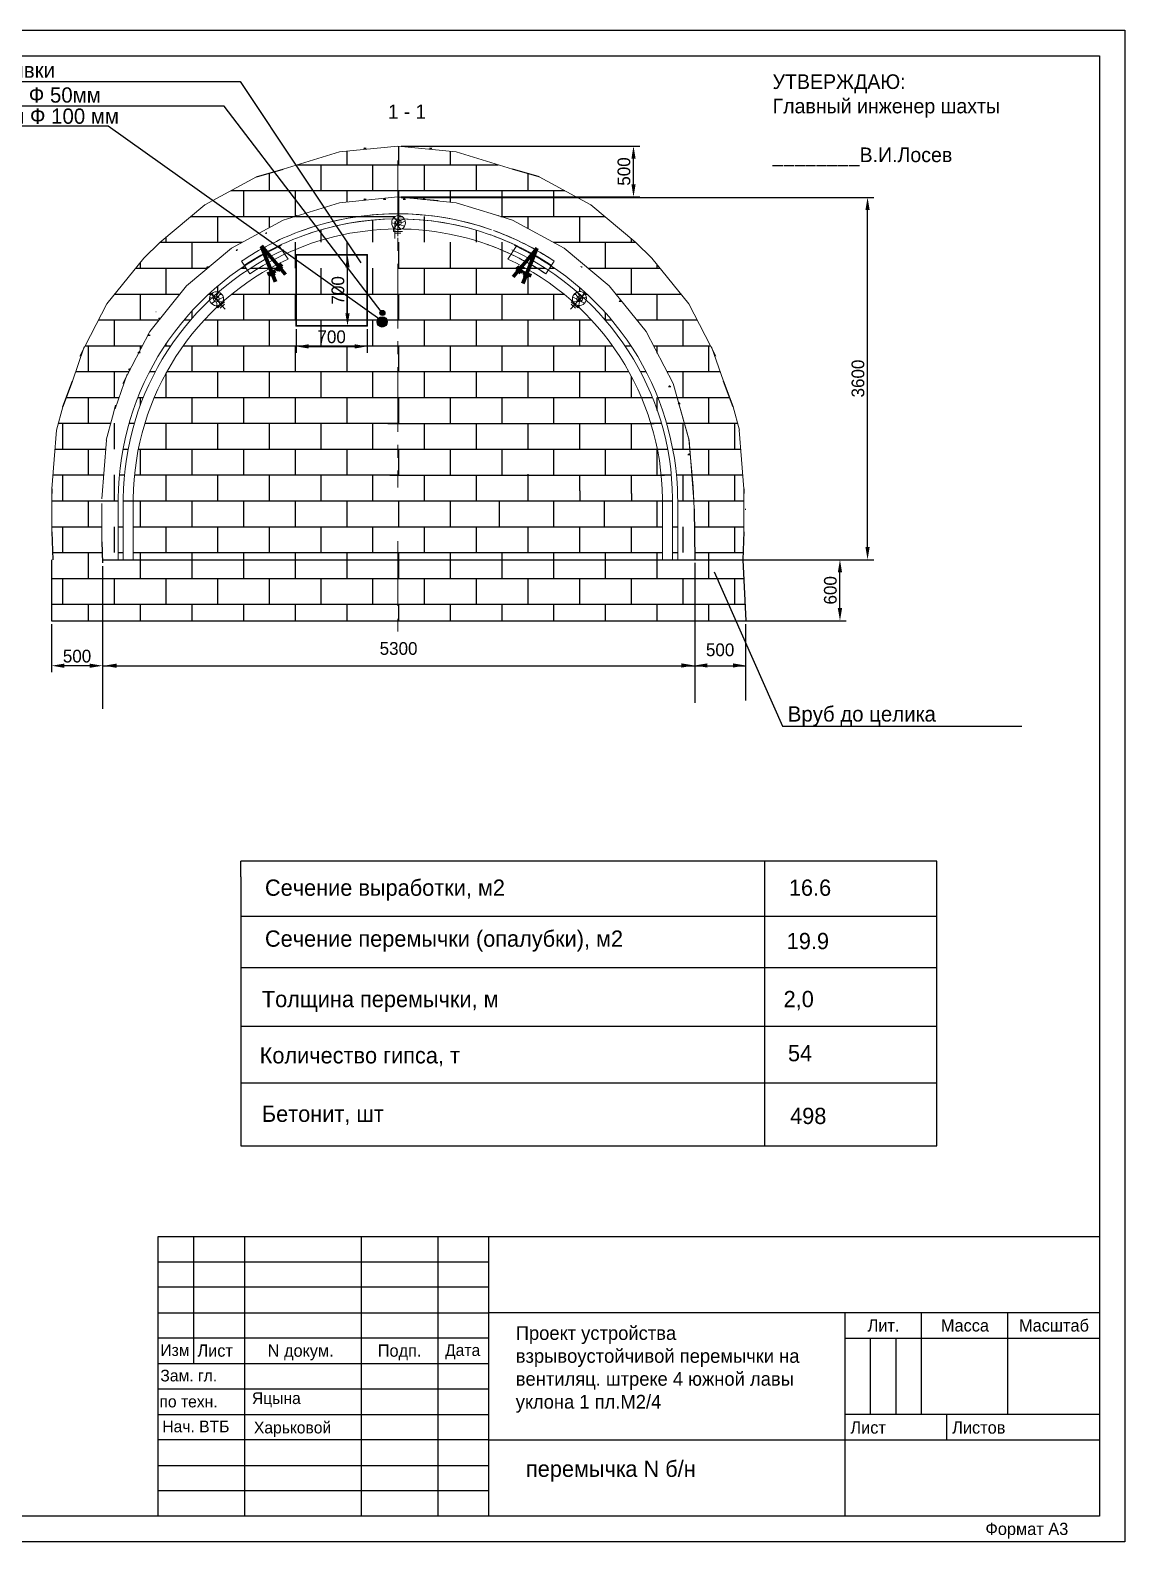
# Model space of a CAD drawing. Header units: millimetres. Extents: x -1985 to 969, y 203 to 500.
# Drawn here: x -1299.5 to -1084.3, y 202.7 to 499.7 of the extents above; entities that cross this region are included whole.
import ezdxf
from ezdxf.enums import TextEntityAlignment as Align

# ---------------------------------------------------------------- set-up
doc = ezdxf.new("R2010")
doc.units = ezdxf.units.MM
doc.header["$PDMODE"] = 1
doc.linetypes.add('CENTERX2', pattern=[101.6, 63.5, -12.7, 12.7, -12.7])
doc.layers.add('надписи', color=7, linetype='Continuous')
doc.dimstyles.new('ISO-25', dxfattribs={"dimtxt": 2.5, "dimasz": 2.5, "dimexe": 1.25, "dimexo": 0.625, "dimtad": 1, "dimdec": 0, "dimlfac": 50, "dimtxsty": 'Standard', "dimcen": 2.5, "dimadec": 0, "dimazin": 0, "dimtfac": 1, "dimtdec": 0, "dimtmove": 0, "dimatfit": 3, "dimfxl": 0, "dimarcsym": 0})

# ---------------------------------------------------------------- blocks, each defined once
blk = doc.blocks.new('*D98')
at = {"layer": 'Defpoints', "color": 0}
for p in [(-1227.23, 476.94), (-1180.91, 476.94), (-1227.23, 466.94)]:
    blk.add_point(p, dxfattribs=at)
at = {"layer": 'надписи', "color": 0, "lineweight": -2}
for p, q in [((-1226.6, 476.94), (-1179.66, 476.94)), ((-1180.91, 469.44), (-1180.91, 474.44)), ((-1226.6, 466.94), (-1179.66, 466.94))]:
    blk.add_line(p, q, dxfattribs=at)
at = {"layer": 'надписи', "color": 0}
for points in [[(-1181.32, 474.44), (-1180.49, 474.44), (-1180.91, 476.94)], [(-1181.32, 469.44), (-1180.49, 469.44), (-1180.91, 466.94)]]:
    blk.add_solid(points, dxfattribs=at)
at = {"layer": 'надписи', "color": 0, "insert": (-1182.78, 471.94), "char_height": 2.5, "attachment_point": 5, "rotation": 90}
blk.add_mtext('500', dxfattribs=at)
blk = doc.blocks.new('*D102')
at = {"layer": 'Defpoints', "color": 0}
for p in [(-1247.24, 441.59), (-1233.24, 441.59), (-1233.24, 437.58)]:
    blk.add_point(p, dxfattribs=at)
at = {"layer": 'надписи', "color": 0, "lineweight": -2}
for p, q in [((-1247.24, 440.97), (-1247.24, 436.33)), ((-1233.24, 440.97), (-1233.24, 436.33)), ((-1244.74, 437.58), (-1235.74, 437.58))]:
    blk.add_line(p, q, dxfattribs=at)
at = {"layer": 'надписи', "color": 0}
for points in [[(-1244.74, 437.99), (-1244.74, 437.16), (-1247.24, 437.58)], [(-1235.74, 437.99), (-1235.74, 437.16), (-1233.24, 437.58)]]:
    blk.add_solid(points, dxfattribs=at)
at = {"layer": 'надписи', "color": 0, "insert": (-1240.24, 439.45), "char_height": 2.5, "attachment_point": 5}
blk.add_mtext('700', dxfattribs=at)
blk = doc.blocks.new('*D103')
at = {"layer": 'Defpoints', "color": 0}
for p in [(-1237.12, 455.59), (-1233.24, 455.59), (-1233.24, 441.59)]:
    blk.add_point(p, dxfattribs=at)
at = {"layer": 'надписи', "color": 0, "lineweight": -2}
for p, q in [((-1233.86, 455.59), (-1238.37, 455.59)), ((-1237.12, 444.09), (-1237.12, 453.09)), ((-1233.86, 441.59), (-1238.37, 441.59))]:
    blk.add_line(p, q, dxfattribs=at)
at = {"layer": 'надписи', "color": 0}
for points in [[(-1237.54, 453.09), (-1236.7, 453.09), (-1237.12, 455.59)], [(-1237.54, 444.09), (-1236.7, 444.09), (-1237.12, 441.59)]]:
    blk.add_solid(points, dxfattribs=at)
at = {"layer": 'надписи', "color": 0, "insert": (-1239, 448.59), "char_height": 2.5, "attachment_point": 5, "rotation": 90}
blk.add_mtext('700', dxfattribs=at)

msp = doc.modelspace()

# ---------------------------------------------------------------- hatches: boundary and pattern name
at = {"layer": 'надписи'}
h = msp.add_hatch(color=161, dxfattribs=at)
edge = h.paths.add_edge_path()
edge.add_arc((-1230.316, 442.385), 1, 0, 360)
h = msp.add_hatch(color=190, dxfattribs=at)
edge = h.paths.add_edge_path()
edge.add_arc((-1230.267, 444.154), 0.5, 0, 360)

# ---------------------------------------------------------------- linework, layer by layer
at = {"color": 7}
for p, q in [((-1504.348, 499.697), (-1084.348, 499.697)), ((-1084.348, 499.697), (-1084.348, 202.697)), ((-1484.348, 494.697), (-1089.348, 494.697)), ((-1089.348, 494.697), (-1089.348, 207.697)), ((-1274.348, 262.697), (-1089.348, 262.697)), ((-1274.348, 207.697), (-1274.348, 262.697)), ((-1267.348, 237.697), (-1267.348, 262.697)), ((-1257.348, 262.697), (-1257.348, 207.697)), ((-1234.348, 207.697), (-1234.348, 262.697)), ((-1219.348, 262.697), (-1219.348, 207.697)), ((-1209.348, 207.697), (-1209.348, 262.697)), ((-1274.348, 257.697), (-1209.348, 257.697)), ((-1209.348, 252.697), (-1274.348, 252.697)), ((-1274.348, 247.697), (-1209.348, 247.697)), ((-1089.348, 247.697), (-1209.348, 247.697)), ((-1139.348, 247.697), (-1139.348, 207.697)), ((-1124.348, 247.697), (-1124.348, 227.697)), ((-1107.348, 227.697), (-1107.348, 247.697)), ((-1209.348, 242.697), (-1274.348, 242.697)), ((-1139.348, 242.697), (-1089.348, 242.697)), ((-1134.348, 227.697), (-1134.348, 242.697)), ((-1129.348, 242.697), (-1129.348, 227.697)), ((-1274.348, 237.697), (-1209.348, 237.697)), ((-1209.348, 232.697), (-1274.348, 232.697)), ((-1274.348, 227.697), (-1209.348, 227.697)), ((-1089.348, 227.697), (-1139.348, 227.697)), ((-1119.348, 222.697), (-1119.348, 227.697)), ((-1209.348, 222.697), (-1274.348, 222.697)), ((-1209.348, 222.697), (-1089.348, 222.697)), ((-1274.348, 217.697), (-1209.348, 217.697)), ((-1209.348, 212.697), (-1274.348, 212.697)), ((-1089.348, 207.697), (-1484.348, 207.697)), ((-1084.348, 202.697), (-1504.348, 202.697))]:
    msp.add_line(p, q, dxfattribs=at)
at = {"color": 7, "linetype": 'Continuous', "lineweight": 15}
for p, q in [((-1249.753, 472.407), (-1238.715, 475.798)), ((-1238.715, 475.798), (-1227.226, 476.943)), ((-1233.929, 476.431), (-1233.446, 476.431)), ((-1233.809, 476.431), (-1233.884, 476.561)), ((-1233.748, 476.434), (-1233.748, 476.576)), ((-1233.687, 476.434), (-1233.687, 476.583)), ((-1233.627, 476.434), (-1233.627, 476.59)), ((-1233.567, 476.432), (-1233.49, 476.566)), ((-1215.736, 475.798), (-1227.226, 476.943)), ((-1220.522, 476.431), (-1221.005, 476.431)), ((-1220.884, 476.432), (-1220.961, 476.566)), ((-1220.824, 476.434), (-1220.824, 476.59)), ((-1220.764, 476.434), (-1220.764, 476.583)), ((-1220.703, 476.434), (-1220.703, 476.576)), ((-1220.642, 476.431), (-1220.567, 476.561)), ((-1204.698, 472.407), (-1215.736, 475.798)), ((-1265.162, 465.411), (-1255.011, 470.913)), ((-1189.289, 465.411), (-1199.44, 470.913)), ((-1238.715, 465.798), (-1227.226, 466.943)), ((-1233.929, 466.431), (-1233.446, 466.431)), ((-1233.809, 466.431), (-1233.884, 466.561)), ((-1233.748, 466.434), (-1233.748, 466.576)), ((-1233.687, 466.434), (-1233.687, 466.583)), ((-1233.627, 466.434), (-1233.627, 466.59)), ((-1233.567, 466.432), (-1233.49, 466.566)), ((-1230.068, 466.431), (-1229.585, 466.431)), ((-1229.948, 466.431), (-1230.026, 466.565)), ((-1229.887, 466.434), (-1229.887, 466.627)), ((-1229.827, 466.434), (-1229.827, 466.675)), ((-1229.766, 466.434), (-1229.766, 466.627)), ((-1229.707, 466.432), (-1229.629, 466.566)), ((-1227.226, 466.943), (-1215.736, 465.798)), ((-1226.207, 466.431), (-1225.725, 466.431)), ((-1226.088, 466.431), (-1226.165, 466.565)), ((-1226.026, 466.434), (-1226.026, 466.627)), ((-1225.966, 466.434), (-1225.966, 466.675)), ((-1225.906, 466.434), (-1225.906, 466.627)), ((-1225.846, 466.432), (-1225.769, 466.566)), ((-1222.346, 466.431), (-1221.864, 466.431)), ((-1222.227, 466.431), (-1222.304, 466.565)), ((-1222.165, 466.434), (-1222.165, 466.627)), ((-1222.105, 466.434), (-1222.105, 466.675)), ((-1222.045, 466.434), (-1222.045, 466.627)), ((-1221.985, 466.432), (-1221.908, 466.566)), ((-1274.028, 458.013), (-1265.162, 465.411)), ((-1249.753, 462.407), (-1238.715, 465.798)), ((-1247.2, 463.09), (-1247.2, 463.332)), ((-1227.229, 459.245), (-1227.229, 463.724)), ((-1215.736, 465.798), (-1208.031, 463.431)), ((-1208.031, 463.431), (-1204.698, 462.407)), ((-1180.424, 458.013), (-1189.289, 465.411)), ((-1259.904, 456.904), (-1249.753, 462.407)), ((-1247.442, 463.088), (-1246.959, 463.088)), ((-1247.322, 463.088), (-1247.399, 463.221)), ((-1247.261, 463.09), (-1247.261, 463.283)), ((-1247.14, 463.09), (-1247.14, 463.283)), ((-1247.08, 463.089), (-1247.003, 463.222)), ((-1228.428, 461.877), (-1227.837, 461.733)), ((-1228.114, 460.178), (-1228.114, 460.781)), ((-1227.919, 462.99), (-1227.491, 462.305)), ((-1227.919, 460.765), (-1227.491, 461.449)), ((-1227.837, 461.733), (-1227.234, 461.877)), ((-1227.823, 462.118), (-1227.823, 458.804)), ((-1227.491, 462.305), (-1227.234, 461.877)), ((-1227.491, 461.449), (-1227.234, 461.878)), ((-1227.164, 462.456), (-1227.234, 461.877)), ((-1227.234, 461.877), (-1226.806, 462.305)), ((-1227.234, 461.877), (-1226.244, 461.974)), ((-1227.234, 461.878), (-1226.806, 461.449)), ((-1227.234, 461.877), (-1227.089, 461.082)), ((-1226.96, 463.275), (-1227.164, 462.456)), ((-1227.089, 461.082), (-1226.566, 460.575)), ((-1226.806, 462.305), (-1225.864, 462.562)), ((-1226.806, 461.449), (-1225.864, 461.192)), ((-1226.244, 461.974), (-1225.759, 462.212)), ((-1207.505, 463.269), (-1207.417, 463.242)), ((-1204.698, 462.407), (-1194.547, 456.904)), ((-1253.233, 459.744), (-1253.126, 459.744)), ((-1253.116, 459.749), (-1253.19, 459.878)), ((-1253.052, 459.782), (-1253.052, 459.94)), ((-1226.345, 460.178), (-1228.114, 460.178)), ((-1226.669, 459.833), (-1227.833, 459.833)), ((-1284.406, 445.922), (-1277.175, 454.924)), ((-1268.77, 449.506), (-1259.904, 456.904)), ((-1259.024, 456.401), (-1258.86, 456.401)), ((-1258.904, 456.4), (-1258.981, 456.534)), ((-1258.843, 456.412), (-1258.843, 456.596)), ((-1258.783, 456.452), (-1258.783, 456.645)), ((-1258.722, 456.492), (-1258.722, 456.596)), ((-1248.816, 454.726), (-1250.474, 457.211)), ((-1205.636, 454.726), (-1203.977, 457.211)), ((-1194.547, 456.904), (-1185.681, 449.506)), ((-1170.045, 445.922), (-1177.276, 454.924)), ((-1264.815, 453.057), (-1264.333, 453.057)), ((-1264.695, 453.057), (-1264.773, 453.191)), ((-1264.634, 453.06), (-1264.634, 453.253)), ((-1264.574, 453.06), (-1264.574, 453.301)), ((-1264.514, 453.06), (-1264.514, 453.253)), ((-1264.454, 453.058), (-1264.377, 453.192)), ((-1256.316, 451.826), (-1257.974, 454.311)), ((-1198.136, 451.826), (-1196.477, 454.311)), ((-1191.279, 453.239), (-1191.279, 453.253)), ((-1191.219, 453.191), (-1191.219, 453.301)), ((-1191.158, 453.142), (-1191.158, 453.253)), ((-1191.085, 453.082), (-1191.022, 453.192)), ((-1276.001, 440.504), (-1268.77, 449.506)), ((-1185.681, 449.506), (-1178.45, 440.504)), ((-1289.717, 435.669), (-1284.406, 445.922)), ((-1264.241, 447.187), (-1263.464, 446.969)), ((-1261.159, 444.88), (-1264.174, 448.192)), ((-1263.869, 446.022), (-1263.335, 446.312)), ((-1263.724, 448.043), (-1263.323, 447.3)), ((-1263.464, 446.969), (-1262.986, 446.825)), ((-1263.335, 446.312), (-1262.986, 446.825)), ((-1263.323, 447.3), (-1262.986, 446.825)), ((-1262.596, 445.144), (-1263.001, 445.59)), ((-1262.986, 446.825), (-1262.319, 447.563)), ((-1262.986, 446.825), (-1262.957, 447.43)), ((-1262.986, 446.825), (-1262.343, 446.334)), ((-1262.986, 446.825), (-1262.381, 446.797)), ((-1262.957, 447.43), (-1262.434, 448.254)), ((-1262.743, 445.541), (-1262.888, 446.336)), ((-1261.287, 446.335), (-1262.596, 445.144)), ((-1262.381, 446.797), (-1261.512, 447.241)), ((-1262.343, 446.334), (-1261.616, 446.312)), ((-1262.319, 447.563), (-1262.12, 448.065)), ((-1261.295, 445.862), (-1262.156, 445.078)), ((-1193.292, 444.88), (-1190.277, 448.192)), ((-1193.164, 446.335), (-1191.855, 445.144)), ((-1193.156, 445.862), (-1192.295, 445.078)), ((-1192.03, 446.838), (-1192.9, 447.281)), ((-1192.068, 446.375), (-1192.795, 446.352)), ((-1192.093, 447.603), (-1192.292, 448.106)), ((-1191.426, 446.866), (-1192.093, 447.603)), ((-1191.426, 446.866), (-1192.068, 446.375)), ((-1191.426, 446.866), (-1192.03, 446.838)), ((-1191.454, 447.471), (-1191.978, 448.295)), ((-1191.855, 445.144), (-1191.45, 445.59)), ((-1191.668, 445.582), (-1191.524, 446.377)), ((-1191.524, 446.377), (-1191.426, 446.866)), ((-1191.426, 446.866), (-1191.454, 447.471)), ((-1191.088, 447.341), (-1191.426, 446.866)), ((-1190.948, 447.01), (-1191.426, 446.866)), ((-1191.077, 446.353), (-1191.426, 446.866)), ((-1190.688, 448.084), (-1191.088, 447.341)), ((-1190.543, 446.062), (-1191.077, 446.353)), ((-1190.17, 447.228), (-1190.948, 447.01)), ((-1183.738, 446.37), (-1183.256, 446.37)), ((-1183.619, 446.37), (-1183.696, 446.504)), ((-1183.557, 446.373), (-1183.557, 446.566)), ((-1183.497, 446.373), (-1183.497, 446.614)), ((-1183.437, 446.373), (-1183.437, 446.566)), ((-1183.377, 446.371), (-1183.3, 446.505)), ((-1164.734, 435.669), (-1170.045, 445.922)), ((-1274.261, 443.027), (-1273.985, 443.027)), ((-1274.226, 443.029), (-1274.226, 443.075)), ((-1274.166, 443.029), (-1274.166, 443.157)), ((-1274.106, 443.027), (-1274.029, 443.161)), ((-1281.312, 430.251), (-1276.001, 440.504)), ((-1276.398, 439.683), (-1275.915, 439.683)), ((-1276.278, 439.683), (-1276.355, 439.817)), ((-1276.217, 439.685), (-1276.217, 439.878)), ((-1276.156, 439.685), (-1276.156, 439.927)), ((-1276.096, 439.685), (-1276.096, 439.878)), ((-1276.036, 439.684), (-1275.959, 439.817)), ((-1178.45, 440.504), (-1173.139, 430.251)), ((-1278.328, 436.339), (-1277.845, 436.339)), ((-1278.208, 436.339), (-1278.285, 436.473)), ((-1278.147, 436.342), (-1278.147, 436.535)), ((-1278.087, 436.342), (-1278.087, 436.583)), ((-1278.026, 436.342), (-1278.026, 436.535)), ((-1277.967, 436.34), (-1277.889, 436.474)), ((-1280.138, 432.996), (-1279.776, 432.996)), ((-1280.077, 432.998), (-1280.077, 433.127)), ((-1280.017, 432.998), (-1280.017, 433.24)), ((-1279.957, 432.998), (-1279.957, 433.191)), ((-1279.897, 432.997), (-1279.82, 433.13)), ((-1173.967, 429.652), (-1173.999, 429.708)), ((-1173.977, 429.652), (-1173.604, 429.652)), ((-1173.905, 429.655), (-1173.905, 429.848)), ((-1173.845, 429.655), (-1173.845, 429.896)), ((-1173.785, 429.655), (-1173.785, 429.848)), ((-1173.725, 429.653), (-1173.648, 429.787)), ((-1173.139, 430.251), (-1169.955, 419.152)), ((-1172.156, 426.309), (-1171.732, 426.309)), ((-1172.036, 426.308), (-1172.114, 426.442)), ((-1171.975, 426.312), (-1171.975, 426.505)), ((-1171.915, 426.312), (-1171.915, 426.553)), ((-1171.854, 426.312), (-1171.854, 426.505)), ((-1171.795, 426.31), (-1171.755, 426.379)), ((-1295.232, 409.602), (-1294.302, 421.111)), ((-1285.426, 407.643), (-1284.496, 419.152)), ((-1169.955, 419.152), (-1169.026, 407.153)), ((-1159.219, 409.602), (-1160.149, 421.111)), ((-1170.226, 416.278), (-1169.743, 416.278)), ((-1170.106, 416.278), (-1170.183, 416.412)), ((-1170.045, 416.281), (-1170.045, 416.474)), ((-1169.984, 416.281), (-1169.984, 416.522)), ((-1169.924, 416.281), (-1169.924, 416.474)), ((-1169.864, 416.279), (-1169.787, 416.413)), ((-1282.226, 395.648), (-1282.226, 407.643)), ((-1281.226, 395.648), (-1281.226, 407.643)), ((-1279.226, 395.648), (-1279.226, 407.643)), ((-1175.226, 395.648), (-1175.226, 407.643)), ((-1173.226, 395.648), (-1173.226, 407.643)), ((-1172.226, 395.648), (-1172.226, 407.643))]:
    msp.add_line(p, q, dxfattribs=at)
at = {"color": 12, "linetype": 'CENTERX2', "lineweight": 15, "ltscale": 0.2}
for p, q in [((-1227.226, 474.129), (-1227.226, 409.834)), ((-1227.226, 399.316), (-1227.226, 380.73))]:
    msp.add_line(p, q, dxfattribs=at)
at = {"linetype": 'Continuous', "lineweight": 15}
for p, q in [((-1227.269, 466.871), (-1219.296, 466.21)), ((-1291.205, 430.739), (-1288.863, 437.507)), ((-1163.246, 430.739), (-1165.588, 437.507)), ((-1282.799, 425.321), (-1280.458, 432.089)), ((-1170.006, 419.363), (-1172.425, 427.951)), ((-1293.107, 425.668), (-1294.348, 421.136)), ((-1282.698, 426.013), (-1283.301, 423.708)), ((-1161.344, 425.668), (-1160.104, 421.136)), ((-1283.301, 423.708), (-1284.541, 419.176)), ((-1169.214, 410.067), (-1170.006, 419.363)), ((-1168.985, 405.645), (-1169.214, 410.067)), ((-1295.23, 401.115), (-1295.24, 408.66)), ((-1159.221, 401.115), (-1159.211, 408.66)), ((-1285.424, 399.155), (-1285.434, 406.7))]:
    msp.add_line(p, q, dxfattribs=at)
at = {"linetype": 'Continuous', "lineweight": 70}
for p, q in [((-1254.028, 457.203), (-1251.245, 450.274)), ((-1254.012, 457.348), (-1249.311, 451.708)), ((-1199.836, 456.906), (-1204.536, 451.266)), ((-1199.889, 456.887), (-1202.672, 449.958)), ((-1252.879, 451.776), (-1251.291, 452.398)), ((-1252.402, 451.613), (-1251.373, 451.975)), ((-1251.185, 452.539), (-1250.041, 453.717)), ((-1250.785, 452.494), (-1250.018, 453.246)), ((-1203.062, 452.052), (-1203.829, 452.804)), ((-1202.663, 452.097), (-1203.807, 453.275)), ((-1201.038, 451.46), (-1202.626, 452.081)), ((-1201.514, 451.297), (-1202.544, 451.659))]:
    msp.add_line(p, q, dxfattribs=at)
at = {"color": 7, "lineweight": 15}
msp.add_line((-1274.783, 444.336), (-1274.762, 444.336), dxfattribs=at)
at = {"linetype": 'Continuous'}
for p, q in [((-1295.23, 401.115), (-1295.046, 395.648)), ((-1159.221, 401.115), (-1159.405, 395.648)), ((-1285.424, 399.155), (-1285.284, 395.023))]:
    msp.add_line(p, q, dxfattribs=at)
at = {"color": 7, "linetype": 'Continuous', "lineweight": 15}
for centre, radius, start, end in [((-1227.226, 408.243), 55.387, 70.6077, 110.63891), ((-1227.226, 408.243), 55.387, 70.6077, 110.06729), ((-1227.226, 408.243), 52.4, 70.37316, 123.72123), ((-1227.226, 408.243), 52.4, 70.37316, 123.72123), ((-1227.226, 408.243), 54.391, 70.53239, 110.67532), ((-1227.226, 408.243), 54.391, 70.53239, 110.0757), ((-1227.079, 461.93), 1.35, 357.74378, 182.24848), ((-1227.079, 461.824), 1.35, 177.74378, 2.24848), ((-1227.136, 461.905), 0.551, 356.15478, 182.62974), ((-1227.136, 461.849), 0.551, 177.36252, 3.83748), ((-1226.828, 407.163), 55.387, 114.81025, 179.47516), ((-1227.226, 408.243), 55.387, 110.63891, 123.72123), ((-1227.226, 408.243), 55.387, 110.63891, 123.72123), ((-1227.226, 408.243), 54.391, 110.67532, 123.72123), ((-1227.226, 408.243), 54.391, 110.67532, 123.72123), ((-1227.226, 408.243), 52.4, 70.17067, 70.37316), ((-1227.226, 408.243), 52.4, 70.17067, 70.37316), ((-1227.226, 408.243), 52.4, 56.27877, 70.17067), ((-1227.226, 408.243), 54.391, 70.17876, 70.53239), ((-1227.226, 408.243), 54.391, 70.17876, 70.53239), ((-1227.226, 408.243), 54.391, 56.27877, 70.17876), ((-1227.226, 408.243), 55.387, 56.27877, 70.18259), ((-1227.226, 408.243), 54.391, 56.27877, 69.57914), ((-1227.226, 408.243), 55.387, 56.27877, 69.64094), ((-1227.623, 407.163), 55.387, 0.52484, 65.18975), ((-1226.828, 407.163), 54.391, 114.81025, 179.47516), ((-1226.828, 407.163), 52.4, 114.81025, 179.47516), ((-1227.226, 408.243), 52.4, 56.27877, 69.54883), ((-1227.623, 407.163), 52.4, 0.52484, 65.18975), ((-1227.623, 407.163), 54.391, 0.52484, 65.18975), ((-1262.907, 446.969), 1.35, 40.04893, 224.55362), ((-1262.835, 446.89), 1.35, 220.04893, 44.55362), ((-1262.933, 446.911), 0.551, 38.45993, 224.93488), ((-1262.895, 446.87), 0.551, 219.66767, 46.14262), ((-1191.576, 446.931), 1.35, 135.44638, 319.95107), ((-1191.504, 447.009), 1.35, 315.44638, 139.95107), ((-1191.516, 446.911), 0.551, 133.85738, 320.33233), ((-1191.479, 446.952), 0.551, 315.06512, 141.54007)]:
    msp.add_arc(centre, radius, start, end, dxfattribs=at)
at = {"layer": 'надписи', "color": 7}
for p, q in [((-1237.197, 473.266), (-1237.197, 475.949)), ((-1227.037, 473.266), (-1227.037, 476.924)), ((-1216.877, 473.266), (-1216.877, 475.911)), ((-1255.011, 470.913), (-1249.753, 472.407)), ((-1246.955, 473.266), (-1207.496, 473.266)), ((-1242.277, 468.186), (-1242.277, 473.266)), ((-1232.117, 468.186), (-1232.117, 473.266)), ((-1221.957, 468.186), (-1221.957, 473.266)), ((-1211.797, 468.186), (-1211.797, 473.266)), ((-1199.44, 470.913), (-1204.698, 472.407)), ((-1252.437, 468.186), (-1252.437, 471.645)), ((-1201.637, 468.186), (-1201.637, 471.537)), ((-1260.041, 468.186), (-1194.41, 468.186)), ((-1257.517, 463.106), (-1257.517, 468.186)), ((-1247.357, 463.148), (-1247.357, 468.186)), ((-1237.197, 465.949), (-1237.197, 468.186)), ((-1227.037, 466.924), (-1227.037, 468.186)), ((-1227.037, 463.629), (-1227.037, 466.852)), ((-1216.877, 465.911), (-1216.877, 468.186)), ((-1206.717, 463.106), (-1206.717, 468.186)), ((-1196.557, 463.106), (-1196.557, 468.186)), ((-1227.037, 463.28), (-1227.037, 463.629)), ((-1267.923, 463.106), (-1247.476, 463.106)), ((-1267.677, 463.106), (-1267.677, 463.312)), ((-1262.597, 458.026), (-1262.597, 463.106)), ((-1252.437, 460.952), (-1252.437, 463.106)), ((-1247.357, 463.106), (-1247.357, 463.143)), ((-1247.333, 463.106), (-1247.261, 463.106)), ((-1247.2, 463.106), (-1247.14, 463.106)), ((-1247.07, 463.106), (-1234.821, 463.106)), ((-1242.277, 458.435), (-1242.277, 460.51)), ((-1234.821, 463.106), (-1227.742, 463.106)), ((-1232.117, 460.414), (-1232.117, 462.414)), ((-1232.117, 458.026), (-1232.117, 460.414)), ((-1227.229, 463.106), (-1227.226, 463.106)), ((-1227.002, 463.106), (-1226.416, 463.106)), ((-1221.957, 462.378), (-1221.957, 463.106)), ((-1221.957, 460.377), (-1221.957, 462.378)), ((-1221.957, 458.026), (-1221.957, 460.377)), ((-1211.797, 458.32), (-1211.797, 460.4)), ((-1206.975, 463.106), (-1186.528, 463.106)), ((-1201.637, 460.748), (-1201.637, 463.106)), ((-1191.477, 458.026), (-1191.477, 463.106)), ((-1274.028, 458.013), (-1277.175, 454.924)), ((-1274.011, 458.026), (-1257.834, 458.026)), ((-1272.757, 458.026), (-1272.757, 459.073)), ((-1267.677, 452.946), (-1267.677, 458.026)), ((-1247.357, 456.621), (-1247.357, 458.026)), ((-1242.277, 458.026), (-1242.277, 458.435)), ((-1237.197, 452.946), (-1237.197, 458.026)), ((-1227.037, 452.946), (-1227.037, 458.026)), ((-1216.877, 452.946), (-1216.877, 458.026)), ((-1211.797, 458.026), (-1211.797, 458.32)), ((-1206.717, 456.463), (-1206.717, 458.026)), ((-1196.617, 458.026), (-1180.44, 458.026)), ((-1196.557, 457.994), (-1196.557, 458.026)), ((-1186.397, 452.946), (-1186.397, 458.026)), ((-1181.317, 458.026), (-1181.317, 458.758)), ((-1180.424, 458.013), (-1177.276, 454.924)), ((-1134.906, 454.833), (-1134.906, 457.685)), ((-1247.357, 452.946), (-1247.357, 456.621)), ((-1206.717, 452.946), (-1206.717, 456.463)), ((-1134.906, 398.148), (-1134.906, 454.833)), ((-1278.764, 452.946), (-1264.647, 452.946)), ((-1277.837, 452.946), (-1277.837, 454.1)), ((-1272.757, 447.866), (-1272.757, 452.946)), ((-1257.998, 452.946), (-1257.063, 452.946)), ((-1257.517, 452.946), (-1257.517, 453.27)), ((-1256.192, 452.946), (-1254.563, 452.946)), ((-1254.563, 452.946), (-1252.318, 452.946)), ((-1252.437, 452.879), (-1252.437, 452.946)), ((-1252.437, 447.866), (-1252.437, 451.949)), ((-1252.315, 452.946), (-1250.789, 452.946)), ((-1250.343, 452.946), (-1250.324, 452.946)), ((-1242.277, 447.866), (-1242.277, 452.946)), ((-1232.117, 447.866), (-1232.117, 452.946)), ((-1227.226, 452.946), (-1203.488, 452.946)), ((-1221.957, 447.866), (-1221.957, 452.946)), ((-1211.797, 447.866), (-1211.797, 452.946)), ((-1203.136, 452.946), (-1202.136, 452.946)), ((-1201.637, 452.665), (-1201.637, 452.946)), ((-1201.637, 451.694), (-1201.637, 452.535)), ((-1201.472, 452.946), (-1199.888, 452.946)), ((-1199.888, 452.946), (-1198.259, 452.946)), ((-1197.388, 452.946), (-1196.453, 452.946)), ((-1196.557, 452.946), (-1196.557, 453.017)), ((-1189.804, 452.946), (-1175.687, 452.946)), ((-1181.317, 447.866), (-1181.317, 452.946)), ((-1176.237, 452.946), (-1176.237, 453.63)), ((-1262.597, 448.283), (-1262.597, 449.451)), ((-1201.637, 447.866), (-1201.637, 451.34)), ((-1191.477, 448.359), (-1191.477, 449.129)), ((-1282.844, 447.866), (-1270.087, 447.866)), ((-1277.837, 442.786), (-1277.837, 447.866)), ((-1264.39, 447.866), (-1263.915, 447.866)), ((-1263.877, 447.866), (-1263.628, 447.866)), ((-1262.906, 447.866), (-1262.68, 447.866)), ((-1262.597, 447.997), (-1262.597, 448.138)), ((-1262.199, 447.866), (-1261.899, 447.866)), ((-1259.827, 447.866), (-1194.624, 447.866)), ((-1257.517, 442.786), (-1257.517, 447.866)), ((-1247.357, 442.786), (-1247.357, 447.866)), ((-1237.197, 442.786), (-1237.197, 447.866)), ((-1227.037, 442.786), (-1227.037, 447.866)), ((-1216.877, 442.786), (-1216.877, 447.866)), ((-1206.717, 442.786), (-1206.717, 447.866)), ((-1196.557, 442.786), (-1196.557, 447.866)), ((-1192.549, 447.866), (-1192.197, 447.866)), ((-1191.706, 447.866), (-1191.545, 447.866)), ((-1190.805, 447.866), (-1190.574, 447.866)), ((-1190.461, 447.866), (-1190.061, 447.866)), ((-1184.364, 447.866), (-1171.607, 447.866)), ((-1176.237, 442.786), (-1176.237, 447.866)), ((-1286.03, 442.786), (-1274.167, 442.786)), ((-1282.917, 437.706), (-1282.917, 442.786)), ((-1269.238, 442.786), (-1267.93, 442.786)), ((-1267.677, 443.076), (-1267.677, 444.567)), ((-1265.256, 442.786), (-1189.195, 442.786)), ((-1262.597, 437.706), (-1262.597, 442.786)), ((-1252.437, 437.706), (-1252.437, 442.786)), ((-1242.277, 437.706), (-1242.277, 442.786)), ((-1232.117, 437.706), (-1232.117, 442.786)), ((-1221.957, 437.706), (-1221.957, 442.786)), ((-1211.797, 437.706), (-1211.797, 442.786)), ((-1201.637, 437.706), (-1201.637, 442.786)), ((-1191.477, 437.706), (-1191.477, 442.786)), ((-1186.521, 442.786), (-1185.213, 442.786)), ((-1186.397, 442.786), (-1186.397, 444.15)), ((-1180.284, 442.786), (-1168.421, 442.786)), ((-1171.157, 437.706), (-1171.157, 442.786)), ((-1288.662, 437.706), (-1277.45, 437.706)), ((-1287.997, 432.626), (-1287.997, 437.706)), ((-1277.837, 436.96), (-1277.837, 437.706)), ((-1273.031, 437.706), (-1271.833, 437.706)), ((-1272.757, 437.706), (-1272.757, 438.118)), ((-1269.405, 437.706), (-1185.046, 437.706)), ((-1267.677, 432.626), (-1267.677, 437.706)), ((-1257.517, 432.626), (-1257.517, 437.706)), ((-1247.357, 432.626), (-1247.357, 437.706)), ((-1237.197, 432.626), (-1237.197, 437.706)), ((-1227.037, 432.626), (-1227.037, 437.706)), ((-1216.877, 432.626), (-1216.877, 437.706)), ((-1206.717, 432.626), (-1206.717, 437.706)), ((-1196.557, 432.626), (-1196.557, 437.706)), ((-1186.397, 432.626), (-1186.397, 437.706)), ((-1182.618, 437.706), (-1181.42, 437.706)), ((-1177.001, 437.706), (-1165.789, 437.706)), ((-1176.237, 436.231), (-1176.237, 437.706)), ((-1166.077, 432.626), (-1166.077, 437.706)), ((-1293.107, 425.668), (-1291.205, 430.739)), ((-1290.551, 432.626), (-1280.082, 432.626)), ((-1282.917, 427.546), (-1282.917, 432.626)), ((-1276.014, 432.626), (-1274.89, 432.626)), ((-1272.757, 427.546), (-1272.757, 432.387)), ((-1272.625, 432.626), (-1181.826, 432.626)), ((-1262.597, 427.546), (-1262.597, 432.626)), ((-1252.437, 427.546), (-1252.437, 432.626)), ((-1242.277, 427.546), (-1242.277, 432.626)), ((-1232.117, 427.546), (-1232.117, 432.626)), ((-1221.957, 427.546), (-1221.957, 432.626)), ((-1211.797, 427.546), (-1211.797, 432.626)), ((-1201.637, 427.546), (-1201.637, 432.626)), ((-1191.477, 427.546), (-1191.477, 432.626)), ((-1181.317, 427.546), (-1181.317, 431.688)), ((-1179.561, 432.626), (-1178.437, 432.626)), ((-1174.369, 432.626), (-1163.9, 432.626)), ((-1171.157, 427.546), (-1171.157, 432.626)), ((-1161.344, 425.668), (-1163.246, 430.739)), ((-1292.402, 427.546), (-1282.029, 427.546)), ((-1287.997, 422.466), (-1287.997, 427.546)), ((-1278.327, 427.546), (-1277.255, 427.546)), ((-1277.837, 426.043), (-1277.837, 427.546)), ((-1275.101, 427.546), (-1227.226, 427.546)), ((-1267.677, 422.466), (-1267.677, 427.546)), ((-1257.517, 422.466), (-1257.517, 427.546)), ((-1247.357, 422.466), (-1247.357, 427.546)), ((-1237.197, 422.466), (-1237.197, 427.546)), ((-1227.895, 427.515), (-1177.981, 427.515)), ((-1227.037, 422.466), (-1227.037, 427.546)), ((-1216.877, 422.466), (-1216.877, 427.546)), ((-1206.717, 422.466), (-1206.717, 427.546)), ((-1196.557, 422.466), (-1196.557, 427.546)), ((-1186.397, 422.466), (-1186.397, 427.546)), ((-1179.35, 427.546), (-1177.196, 427.546)), ((-1176.237, 424.99), (-1176.237, 427.546)), ((-1176.124, 427.546), (-1172.363, 427.546)), ((-1172.311, 427.546), (-1162.049, 427.546)), ((-1166.077, 422.466), (-1166.077, 427.546)), ((-1293.983, 422.466), (-1283.641, 422.466)), ((-1293.077, 417.386), (-1293.077, 422.466)), ((-1282.917, 417.386), (-1282.917, 422.466)), ((-1280.058, 422.466), (-1279.022, 422.466)), ((-1276.943, 422.466), (-1227.226, 422.466)), ((-1272.757, 417.386), (-1272.757, 422.466)), ((-1262.597, 417.386), (-1262.597, 422.466)), ((-1252.437, 417.386), (-1252.437, 422.466)), ((-1242.277, 417.386), (-1242.277, 422.466)), ((-1232.117, 417.386), (-1232.117, 422.466)), ((-1229.172, 422.407), (-1176.874, 422.407)), ((-1221.957, 417.386), (-1221.957, 422.466)), ((-1211.797, 417.386), (-1211.797, 422.466)), ((-1201.637, 417.386), (-1201.637, 422.466)), ((-1191.477, 417.386), (-1191.477, 422.466)), ((-1181.317, 417.386), (-1181.317, 422.466)), ((-1177.508, 422.466), (-1175.429, 422.466)), ((-1174.393, 422.466), (-1170.906, 422.466)), ((-1171.157, 417.386), (-1171.157, 422.466)), ((-1170.88, 422.466), (-1160.468, 422.466)), ((-1160.997, 417.386), (-1160.997, 422.466)), ((-1294.603, 417.386), (-1284.638, 417.386)), ((-1287.997, 412.306), (-1287.997, 417.386)), ((-1281.263, 417.386), (-1280.249, 417.386)), ((-1278.221, 417.386), (-1227.226, 417.386)), ((-1277.837, 412.306), (-1277.837, 417.386)), ((-1267.677, 412.306), (-1267.677, 417.386)), ((-1257.517, 412.306), (-1257.517, 417.386)), ((-1247.357, 412.306), (-1247.357, 417.386)), ((-1237.197, 412.306), (-1237.197, 417.386)), ((-1227.81, 417.385), (-1175.937, 417.385)), ((-1227.037, 412.306), (-1227.037, 417.386)), ((-1216.877, 412.306), (-1216.877, 417.386)), ((-1206.717, 412.306), (-1206.717, 417.386)), ((-1196.557, 412.306), (-1196.557, 417.386)), ((-1186.397, 412.306), (-1186.397, 417.386)), ((-1176.237, 412.306), (-1176.237, 417.386)), ((-1176.23, 417.386), (-1174.202, 417.386)), ((-1173.188, 417.386), (-1169.837, 417.386)), ((-1169.819, 417.386), (-1159.848, 417.386)), ((-1166.077, 412.306), (-1166.077, 417.386)), ((-1295.013, 412.306), (-1285.049, 412.306)), ((-1293.077, 407.226), (-1293.077, 412.306)), ((-1282.917, 407.226), (-1282.917, 412.306)), ((-1281.975, 412.306), (-1280.975, 412.306)), ((-1278.975, 412.306), (-1227.226, 412.306)), ((-1272.757, 407.226), (-1272.757, 412.306)), ((-1262.597, 407.226), (-1262.597, 412.306)), ((-1252.437, 407.226), (-1252.437, 412.306)), ((-1242.277, 407.226), (-1242.277, 412.306)), ((-1232.117, 407.226), (-1232.117, 412.306)), ((-1228.832, 412.278), (-1204.144, 412.278)), ((-1221.957, 407.226), (-1221.957, 412.306)), ((-1211.797, 407.226), (-1211.797, 412.306)), ((-1201.637, 407.36), (-1201.637, 412.44)), ((-1199.392, 412.278), (-1174.83, 412.278)), ((-1191.477, 409.182), (-1191.477, 412.306)), ((-1181.317, 408.681), (-1181.317, 412.306)), ((-1175.476, 412.306), (-1173.476, 412.306)), ((-1172.476, 412.306), (-1169.425, 412.306)), ((-1171.157, 407.226), (-1171.157, 412.306)), ((-1169.405, 412.306), (-1159.438, 412.306)), ((-1160.997, 407.226), (-1160.997, 412.306)), ((-1295.232, 409.602), (-1295.24, 408.66)), ((-1295.238, 407.226), (-1282.226, 407.226)), ((-1287.997, 402.146), (-1287.997, 407.226)), ((-1281.226, 407.226), (-1279.226, 407.226)), ((-1279.682, 407.255), (-1229.849, 407.255)), ((-1277.837, 402.146), (-1277.837, 407.226)), ((-1267.677, 402.146), (-1267.677, 407.226)), ((-1257.517, 402.146), (-1257.517, 407.226)), ((-1247.357, 402.146), (-1247.357, 407.226)), ((-1237.197, 402.146), (-1237.197, 407.226)), ((-1224.245, 407.226), (-1209.278, 407.226)), ((-1216.877, 402.146), (-1216.877, 407.226)), ((-1207.255, 402.165), (-1207.255, 407.245)), ((-1196.557, 402.184), (-1196.557, 407.264)), ((-1194.258, 407.226), (-1192.69, 407.226)), ((-1180.511, 407.226), (-1173.226, 407.226)), ((-1176.237, 402.146), (-1176.237, 407.226)), ((-1172.226, 407.226), (-1169.067, 407.226)), ((-1169.031, 407.226), (-1159.213, 407.226)), ((-1166.077, 402.146), (-1166.077, 407.226)), ((-1159.219, 409.602), (-1159.211, 408.66)), ((-1168.985, 405.645), (-1168.884, 395.648)), ((-1158.859, 405.529), (-1158.954, 405.529)), ((-1295.231, 402.146), (-1285.428, 402.146)), ((-1293.077, 397.066), (-1293.077, 402.146)), ((-1282.917, 397.066), (-1282.917, 402.146)), ((-1282.226, 402.146), (-1281.226, 402.146)), ((-1279.226, 402.146), (-1229.487, 402.146)), ((-1272.757, 397.066), (-1272.757, 402.146)), ((-1262.597, 397.066), (-1262.597, 402.146)), ((-1252.437, 397.066), (-1252.437, 402.146)), ((-1242.277, 397.066), (-1242.277, 402.146)), ((-1232.117, 397.066), (-1232.117, 402.146)), ((-1224.599, 402.146), (-1209.25, 402.146)), ((-1221.957, 397.066), (-1221.957, 402.146)), ((-1211.797, 397.066), (-1211.797, 402.146)), ((-1201.637, 397.085), (-1201.637, 402.165)), ((-1194.286, 402.146), (-1192.59, 402.146)), ((-1180.61, 402.146), (-1175.226, 402.146)), ((-1173.226, 402.146), (-1172.226, 402.146)), ((-1171.157, 397.066), (-1171.157, 402.146)), ((-1168.95, 402.146), (-1159.22, 402.146)), ((-1160.997, 397.066), (-1160.997, 402.146)), ((-1191.477, 397.066), (-1191.477, 400.427)), ((-1181.317, 397.066), (-1181.317, 400.927)), ((-1295.284, 395.648), (-1295.284, 383.648)), ((-1295.093, 397.066), (-1285.353, 397.066)), ((-1287.997, 391.986), (-1287.997, 397.066)), ((-1285.306, 395.648), (-1168.884, 395.648)), ((-1282.226, 397.066), (-1281.226, 397.066)), ((-1279.226, 397.066), (-1203.754, 397.066)), ((-1277.837, 391.986), (-1277.837, 397.066)), ((-1267.677, 391.986), (-1267.677, 397.066)), ((-1257.517, 391.986), (-1257.517, 397.066)), ((-1247.357, 391.986), (-1247.357, 397.066)), ((-1237.197, 391.986), (-1237.197, 397.066)), ((-1227.037, 391.986), (-1227.037, 397.066)), ((-1216.877, 391.986), (-1216.877, 397.066)), ((-1206.717, 391.986), (-1206.717, 397.066)), ((-1199.781, 397.066), (-1175.226, 397.066)), ((-1196.557, 391.986), (-1196.557, 397.066)), ((-1186.397, 391.986), (-1186.397, 397.066)), ((-1176.237, 391.986), (-1176.237, 397.066)), ((-1173.226, 397.066), (-1172.226, 397.066)), ((-1168.899, 397.066), (-1159.358, 397.066)), ((-1166.077, 391.986), (-1166.077, 397.066)), ((-1159.405, 395.648), (-1158.841, 383.648)), ((-1295.284, 391.986), (-1159.233, 391.986)), ((-1293.077, 386.906), (-1293.077, 391.986)), ((-1282.917, 386.906), (-1282.917, 391.986)), ((-1272.757, 386.906), (-1272.757, 391.986)), ((-1262.597, 386.906), (-1262.597, 391.986)), ((-1252.437, 386.906), (-1252.437, 391.986)), ((-1242.277, 386.906), (-1242.277, 391.986)), ((-1232.117, 386.906), (-1232.117, 391.986)), ((-1221.957, 386.906), (-1221.957, 391.986)), ((-1211.797, 386.906), (-1211.797, 391.986)), ((-1201.637, 386.906), (-1201.637, 391.986)), ((-1191.477, 386.906), (-1191.477, 391.986)), ((-1181.317, 386.906), (-1181.317, 391.986)), ((-1171.157, 386.906), (-1171.157, 391.986)), ((-1160.997, 386.906), (-1160.997, 391.986)), ((-1295.284, 386.906), (-1158.994, 386.906)), ((-1287.997, 383.648), (-1287.997, 386.906)), ((-1277.837, 383.648), (-1277.837, 386.906)), ((-1267.677, 383.648), (-1267.677, 386.906)), ((-1257.517, 383.648), (-1257.517, 386.906)), ((-1247.357, 383.648), (-1247.357, 386.906)), ((-1237.197, 383.648), (-1237.197, 386.906)), ((-1227.037, 383.648), (-1227.037, 386.906)), ((-1216.877, 383.648), (-1216.877, 386.906)), ((-1206.717, 383.648), (-1206.717, 386.906)), ((-1196.557, 383.648), (-1196.557, 386.906)), ((-1186.397, 383.648), (-1186.397, 386.906)), ((-1176.237, 383.648), (-1176.237, 386.906)), ((-1166.077, 383.648), (-1166.077, 386.906)), ((-1295.284, 383.648), (-1158.841, 383.648)), ((-1258.082, 333.348), (-1258.082, 336.455)), ((-1121.291, 336.455), (-1258.077, 336.455)), ((-1155.115, 280.52), (-1155.115, 336.455)), ((-1121.291, 280.52), (-1121.291, 336.455)), ((-1258.082, 333.348), (-1258.082, 280.52)), ((-1258.082, 325.64), (-1121.291, 325.64)), ((-1258.082, 315.53), (-1121.291, 315.53)), ((-1258.082, 303.975), (-1121.291, 303.975)), ((-1258.082, 292.902), (-1121.291, 292.902)), ((-1258.082, 280.52), (-1121.291, 280.52))]:
    msp.add_line(p, q, dxfattribs=at)
at = {"layer": 'надписи', "color": 244}
for p, q in [((-1226.601, 466.853), (-1133.656, 466.853)), ((-1226.601, 395.648), (-1133.656, 395.648)), ((-1226.47, 395.648), (-1141.275, 395.648)), ((-1174.601, 395.648), (-1139.082, 395.648)), ((-1168.884, 395.023), (-1168.884, 367.543)), ((-1285.284, 394.398), (-1285.284, 373.579)), ((-1140.332, 386.148), (-1140.332, 393.148)), ((-1174.601, 383.648), (-1139.082, 383.648)), ((-1295.284, 383.023), (-1295.284, 373.579)), ((-1168.884, 383.023), (-1168.884, 367.974)), ((-1158.885, 383.023), (-1158.885, 367.974)), ((-1287.784, 374.829), (-1292.784, 374.829))]:
    msp.add_line(p, q, dxfattribs=at)
at = {"layer": 'надписи'}
for p, q in [((-1134.906, 457.685), (-1134.906, 464.347)), ((-1204.144, 412.278), (-1199.392, 412.278)), ((-1229.849, 407.255), (-1224.245, 407.226)), ((-1227.043, 402.146), (-1227.047, 407.241)), ((-1209.278, 407.226), (-1194.258, 407.226)), ((-1192.69, 407.226), (-1180.511, 407.226)), ((-1191.477, 409.182), (-1191.477, 407.226)), ((-1186.6, 402.146), (-1186.6, 407.226)), ((-1181.317, 408.681), (-1181.317, 407.226)), ((-1229.487, 402.146), (-1224.599, 402.146)), ((-1209.25, 402.146), (-1194.286, 402.146)), ((-1192.59, 402.146), (-1180.61, 402.146)), ((-1191.477, 400.427), (-1191.477, 402.146)), ((-1181.317, 400.927), (-1181.317, 402.146)), ((-1203.754, 397.066), (-1199.781, 397.066)), ((-1285.284, 374.829), (-1158.885, 374.829)), ((-1285.284, 373.579), (-1285.284, 366.38))]:
    msp.add_line(p, q, dxfattribs=at)
for points in [[(-1367.041, 489.595), (-1258.242, 489.595), (-1234.516, 453.964)], [(-1230.324, 444.144), (-1261.36, 484.809), (-1338.173, 484.809), (-1368.635, 441.655)], [(-1365.849, 438.147), (-1329.868, 480.882), (-1284.157, 480.882), (-1230.324, 442.58)], [(-1165.075, 393.29), (-1151.653, 362.958), (-1104.55, 362.958)]]:
    msp.add_lwpolyline(points, dxfattribs=at)
at = {"layer": 'надписи', "color": 7, "lineweight": 30}
msp.add_lwpolyline([(-1247.239, 455.594), (-1233.239, 455.594), (-1233.239, 441.594), (-1247.239, 441.594), (-1247.239, 455.594)], dxfattribs=at)
at = {"layer": 'надписи'}
for centre, radius in [((-1230.316, 442.385), 1), ((-1230.267, 444.154), 0.5)]:
    msp.add_circle(centre, radius, dxfattribs=at)
at = {"layer": 'надписи', "color": 244}
for points in [[(-1135.323, 464.347), (-1134.489, 464.347), (-1134.906, 466.847)], [(-1135.323, 398.148), (-1134.489, 398.148), (-1134.906, 395.648)], [(-1140.749, 393.148), (-1139.916, 393.148), (-1140.332, 395.648)], [(-1140.749, 386.148), (-1139.916, 386.148), (-1140.332, 383.648)], [(-1292.784, 375.246), (-1292.784, 374.413), (-1295.284, 374.829)], [(-1287.784, 375.246), (-1287.784, 374.413), (-1285.284, 374.829)], [(-1282.497, 375.246), (-1282.497, 374.413), (-1284.997, 374.829)], [(-1171.507, 375.296), (-1171.507, 374.463), (-1169.007, 374.879)], [(-1166.384, 375.296), (-1166.384, 374.463), (-1168.884, 374.879)], [(-1161.385, 375.296), (-1161.385, 374.463), (-1158.885, 374.879)]]:
    msp.add_solid(points, dxfattribs=at)

# ---------------------------------------------------------------- texts
msp.add_text('1 - 1', height=2.7942).set_placement((-1229.155, 482.309))
at = {"color": 7}
for s, height, p in [('Масштаб', 2.4, (-1098.262, 244.006)), ('Лит.', 2.4, (-1131.762, 244.006)), ('Масса', 2.4, (-1115.762, 244.006)), ('N докум.', 2.4, (-1246.323, 239.059)), ('Подп.', 2.4, (-1226.882, 239.059)), ('Дата', 2.3, (-1214.488, 239.206))]:
    msp.add_text(s, height=height, dxfattribs=at).set_placement(p, align=Align.CENTER)
for s, height, p in [('Изм', 2.3, (-1273.906, 239.206)), ('Лист', 2.4, (-1266.615, 239.059)), ('Зам. гл.', 2.3, (-1273.906, 234.206)), ('Яцына', 2.3, (-1255.909, 229.76)), ('по техн.', 2.3, (-1274.088, 229.105)), ('Нач. ВТБ', 2.3, (-1273.519, 224.206)), ('Харьковой', 2.3, (-1255.516, 223.989)), ('Лист', 2.4, (-1138.274, 223.942)), ('Листов', 2.4, (-1118.274, 223.942)), ('Формат А3', 2.4, (-1111.736, 204.028))]:
    msp.add_text(s, height=height, dxfattribs=at).set_placement(p)
at = {"layer": 'надписи'}
for s, height, p in [('Сечение выработки, м2', 3.19333, (-1253.344, 329.625)), ('16.6', 3.1933, (-1150.371, 329.625)), ('Сечение перемычки (опалубки), м2', 3.19333, (-1253.344, 319.614)), ('19.9', 3.1933, (-1150.791, 319.141)), ('Толщина перемычки, м', 3.19333, (-1253.953, 307.74)), ('2,0', 3.1933, (-1151.405, 307.74)), ('54', 3.1933, (-1150.554, 297.107)), ('Количество гипса, т', 3.19333, (-1254.378, 296.682)), ('Бетонит, шт', 3.19333, (-1253.953, 285.198)), ('498', 3.1933, (-1150.128, 284.773)), ('перемычка N б/н', 3.19333, (-1202.041, 215.445))]:
    msp.add_text(s, height=height, dxfattribs=at).set_placement(p)
at = {"layer": 'надписи', "attachment_point": 1}
for s, insert, char_height, width in [('{\\C152;Смотровое окно для контроля заливки}', (-1366.932, 493.348), 3, 107.5), ('УТВЕРЖДАЮ:\\PГлавный инженер шахты\\P\\P________В.И.Лосев', (-1153.575, 491.029), 2.874, 67.99435), ('{\\C152;Труба контрольная Ф 50мм}', (-1336.762, 488.472), 3, 72.46119), ('{\\C152;Труба заливная Ф 100 мм}', (-1330.385, 484.319), 3, 72.46119), ('{\\C152;Вруб до целика}', (-1150.587, 366.856), 3, 72.46119), ('Проект устройства взрывоустойчивой перемычки на вентиляц. штреке 4 южной лавы   уклона 1 пл.М2/4 ', (-1204.053, 245.06), 2.7, 60.47917)]:
    msp.add_mtext(s, dxfattribs=dict(at, insert=insert, char_height=char_height, width=width))
at = {"layer": 'надписи', "color": 244, "insert": (-1136.781, 431.258), "char_height": 2.5, "attachment_point": 5, "rotation": 90}
msp.add_mtext('3600', dxfattribs=at)
at = {"layer": 'надписи', "insert": (-1142.207, 389.648), "char_height": 2.5, "attachment_point": 5, "rotation": 90}
msp.add_mtext('600', dxfattribs=at)
at = {"layer": 'надписи', "color": 244, "char_height": 2.5, "attachment_point": 5}
for s, insert in [('500', (-1290.284, 376.704)), ('5300', (-1227.084, 378.201)), ('500', (-1163.885, 377.942))]:
    msp.add_mtext(s, dxfattribs=dict(at, insert=insert))

# ---------------------------------------------------------------- dimensions: what is measured, and where the dimension line sits
at = {"layer": 'надписи', "color": 244}
for base, p1, p2, picture, middle in [((-1180.906, 476.943), (-1227.226, 466.943), (-1227.226, 476.943), '*D98', (-1182.781, 471.943)), ((-1237.12, 455.594), (-1233.239, 441.594), (-1233.239, 455.594), '*D103', (-1238.995, 448.594))]:
    dim = msp.add_linear_dim(base=base, p1=p1, p2=p2, angle=90, dimstyle='ISO-25', dxfattribs=at)
    dim.commit()
    dim.dimension.update_dxf_attribs({"geometry": picture, "text_midpoint": middle})
dim = msp.add_linear_dim(base=(-1233.239, 437.575), p1=(-1247.239, 441.594), p2=(-1233.239, 441.594), dimstyle='ISO-25', dxfattribs=at)
dim.commit()
dim.dimension.update_dxf_attribs({"geometry": '*D102', "text_midpoint": (-1240.239, 439.45)})

doc.saveas('drawing.dxf')
